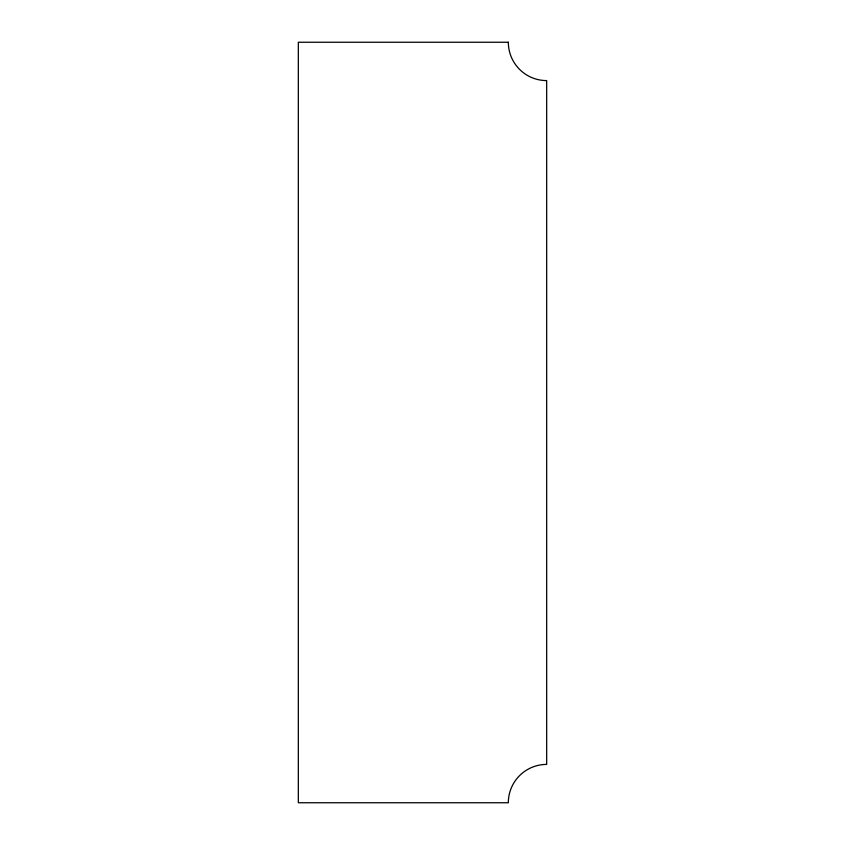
<?xml version="1.0" encoding="UTF-8"?>
<svg xmlns="http://www.w3.org/2000/svg" width="845" height="845" viewBox="0 0 845 845"><rect width="100%" height="100%" fill="white"/><g stroke="black" fill="none" stroke-linecap="round" stroke-linejoin="round"><path stroke-width="1.27" d="M508.331 42.25L298.327 42.25L298.327 802.75L508.331 802.75A38.342 38.342 0 0 1 546.673 764.408L546.673 80.592A38.342 38.342 0 0 1 508.331 42.25"/></g></svg>
